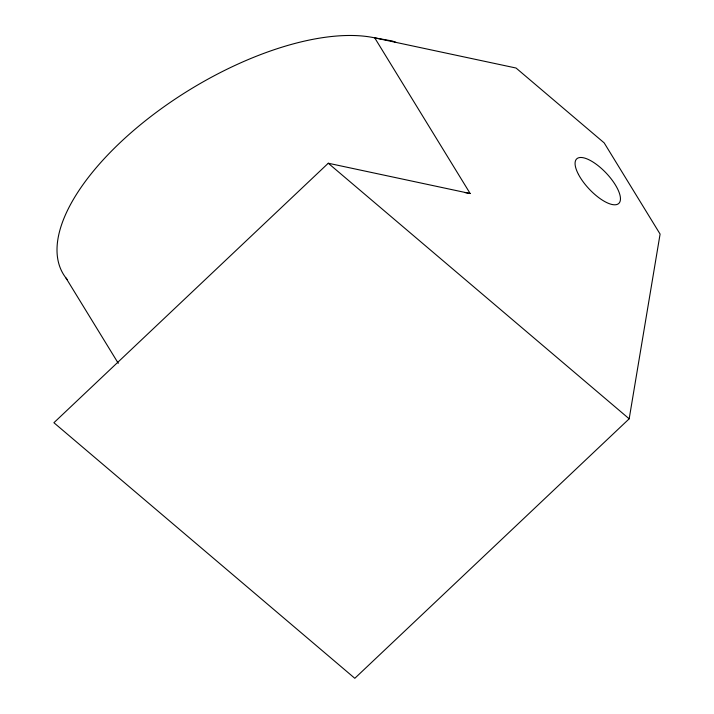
<?xml version="1.0" encoding="UTF-8"?>
<svg xmlns="http://www.w3.org/2000/svg" width="714" height="714" viewBox="0 0 714 714"><rect width="100%" height="100%" fill="white"/><g stroke="black" fill="none" stroke-linecap="round" stroke-linejoin="round"><path stroke-width="1.07" d="M396.118 42.429L392.245 40.975L374.716 37.86L470.178 193.53L328.27 163.238L53.907 422.724L354.813 678.3L629.177 418.815L660.093 234.076L604.178 142.88L516.043 68.026L374.716 37.86A204.195 91.365 -31.5 0 0 147.37 119.184A204.195 91.365 -31.5 0 0 67.277 279.585M328.27 163.238L629.177 418.815M65.902 277.889L118.283 363.319M464.93 192.566A204.195 91.365 -31.5 0 1 470.178 193.53M578.456 174.377A30.631 11.656 46.6 0 0 617.735 204.159A30.631 11.656 46.6 0 0 597.127 164.907A30.631 11.656 46.6 0 0 578.456 174.377"/></g></svg>
